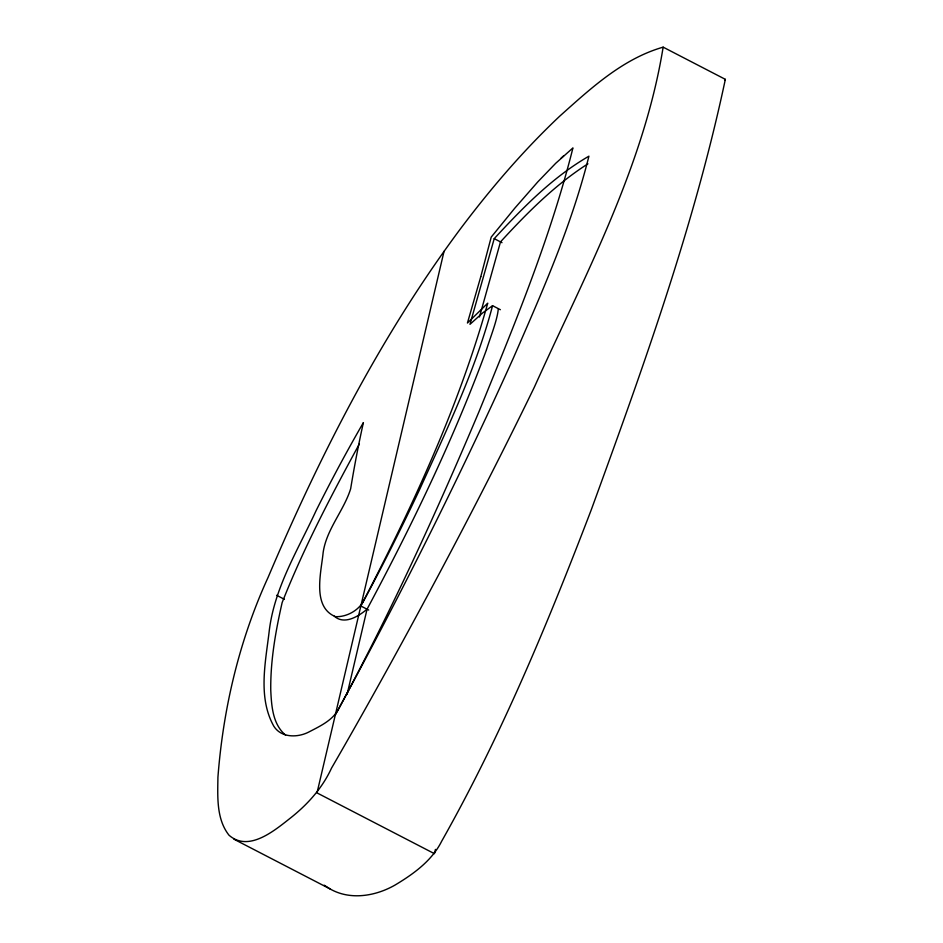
<?xml version="1.0" encoding="UTF-8"?>
<svg xmlns="http://www.w3.org/2000/svg" width="943" height="943" viewBox="0 0 943 943"><rect width="100%" height="100%" fill="white"/><g stroke="black" fill="none" stroke-linecap="round" stroke-linejoin="round"><path stroke-width="1.41" d="M663.141 47.15C643.786 167.182 583.8 277.572 534.339 387.196C488.663 481.201 440.004 573.745 389.589 665.286C370.575 699.718 351.303 734.008 331.571 768.038C322.447 787.853 308.055 803.955 291.151 817.475C274.92 830.205 248.928 852.602 229.019 835.227C216.265 819.09 217.656 796.705 217.927 777.232C223.173 708.358 239.345 640.026 268.189 577.163C319.901 455.339 380.571 336.309 459.712 229.809C489.995 189.425 522.941 150.892 559.682 116.201C590.459 88.666 622.557 58.784 663.141 47.15L725.344 79.342C694.119 226.461 642.749 368.548 591.344 509.597C547.977 622.899 501.393 735.516 441.63 841.297C431.847 860.876 413.164 874.244 394.752 885.229C375.42 896.18 350.254 900.471 330.168 888.99L233.864 839.152M500.356 309.705L492.564 305.673C475.637 369.809 446.617 429.984 419.317 490.183C401.683 527.502 383.341 564.503 363.68 600.809C358.576 610.545 346.564 617.17 335.484 616.663C311.744 606.974 321.245 572.271 323.131 552.622C326.443 529.247 343.841 510.729 350.655 488.769C354.285 466.608 358.517 444.542 363.385 422.617C346.706 451.438 330.993 480.824 316.117 510.623C297.953 550.005 274.107 588.008 269.12 631.881C265.443 662.67 257.804 697.679 273.847 726.263C281.238 737.897 297.434 737.815 308.644 732.11C319.312 726.523 331.759 720.9 337.936 710.197M444.047 251.298L317.013 792.898L434.44 853.674L435.43 849.419M347.13 694.189L367.051 609.213C411.914 525.345 453.5 439.391 486.364 350.065M335.272 715.053C398.972 598.051 458.935 478.938 513.629 357.444C542.225 291.811 571.529 225.848 588.915 156.184C552.409 177.284 522.599 207.908 494.226 238.65L469.979 324.333L482.403 313.135L492.564 305.673M480.789 276.641L491.22 237.094L514.725 208.25L537.816 181.858L555.733 163.269L572.943 147.921C550.252 238.508 514.289 325.123 479.103 411.396C436.397 512.591 390.614 612.632 338.407 709.313M480.789 276.641L467.433 323.025L487.755 303.186C458.039 408.72 411.49 509.02 360.851 606.007L368.678 610.05M479.457 317.001L500.497 241.891C526.925 213.118 554.838 184.946 587.925 163.811M486.47 349.77C490.325 337.394 497.209 320.372 498.246 309.316M359.318 444.047C331.182 495.582 303.729 547.977 282.146 602.565C275.615 631.291 270.405 660.583 270.759 690.146C271.501 705.824 272.633 724.295 285.576 735.116M724.672 79.978L725.344 79.353M561.073 158.176L563.619 155.831M367.051 609.213C358.552 616.298 344.395 625.233 334.341 616.227M494.226 238.65L501.994 242.681M276.605 595.269L284.385 599.3M330.168 888.99L324.192 885.182"/></g></svg>
